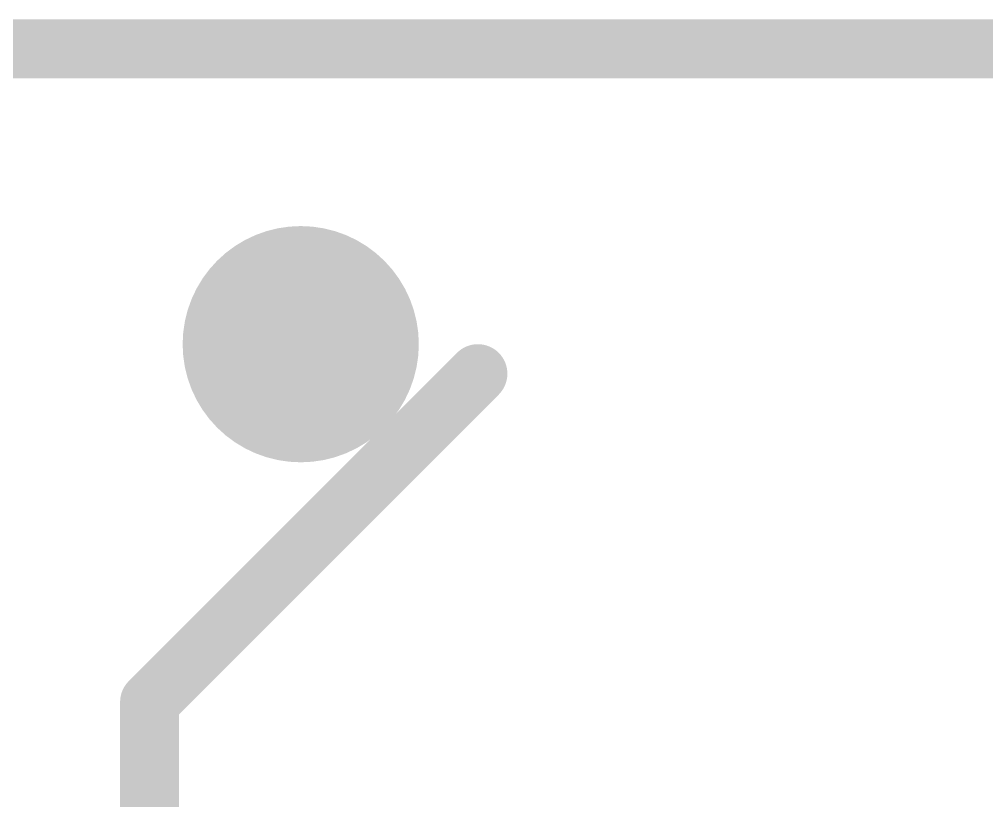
# Model space of a CAD drawing. Extents: x -0.1 to 29.3, y -0.1 to 15.4.
# Drawn here: x 10.22 to 14.381, y 12.007 to 15.367 of the extents above; entities that cross this region are included whole.
import ezdxf

# ---------------------------------------------------------------- set-up
doc = ezdxf.new("R2010")
doc.units = 0
for name, color, linetype in [('1', 12, 'CONTINUOUS'), ('16', 132, 'CONTINUOUS'), ('18', 110, 'CONTINUOUS'), ('20', 53, 'CONTINUOUS')]:
    doc.layers.add(name, color=color, linetype=linetype)

# ---------------------------------------------------------------- blocks, each defined once
blk = doc.blocks.new('ROUNDV')
at = {"const_width": 0.5}
blk.add_lwpolyline([(0, -0.25, 1), (0, 0.25, 1), (0, -0.25)], format="xyb", dxfattribs=at)

msp = doc.modelspace()

# ---------------------------------------------------------------- linework, layer by layer
at = {"layer": '1', "const_width": 0.254}
for points in [[(29.21, 15.24), (0, 15.24)], [(10.78, 12.431), (12.192, 13.843)], [(10.78, 11.43), (10.78, 12.431)]]:
    msp.add_lwpolyline(points, dxfattribs=at)
at = {"layer": '1', "const_width": 0.127}
for points in [[(12.2369, 13.7981, 1), (12.1471, 13.8879)], [(10.8435, 12.431, 1), (10.7165, 12.431)], [(10.7351, 12.4759, 1), (10.8249, 12.3861)]]:
    msp.add_lwpolyline(points, format="xyb", dxfattribs=at)
at = {"layer": '16', "const_width": 0.254}
msp.add_lwpolyline([(29.21, 15.24), (0, 15.24)], dxfattribs=at)
at = {"layer": '20', "const_width": 0.254}
msp.add_lwpolyline([(0, 15.24), (29.21, 15.24)], dxfattribs=at)

# ---------------------------------------------------------------- block references
at = {"layer": '18', "xscale": 1.016, "yscale": 1.016}
msp.add_blockref('ROUNDV', (11.43, 13.97), dxfattribs=at)
msp.add_blockref('ROUNDV', (11.43, 13.97), dxfattribs=at)

doc.saveas('drawing.dxf')
